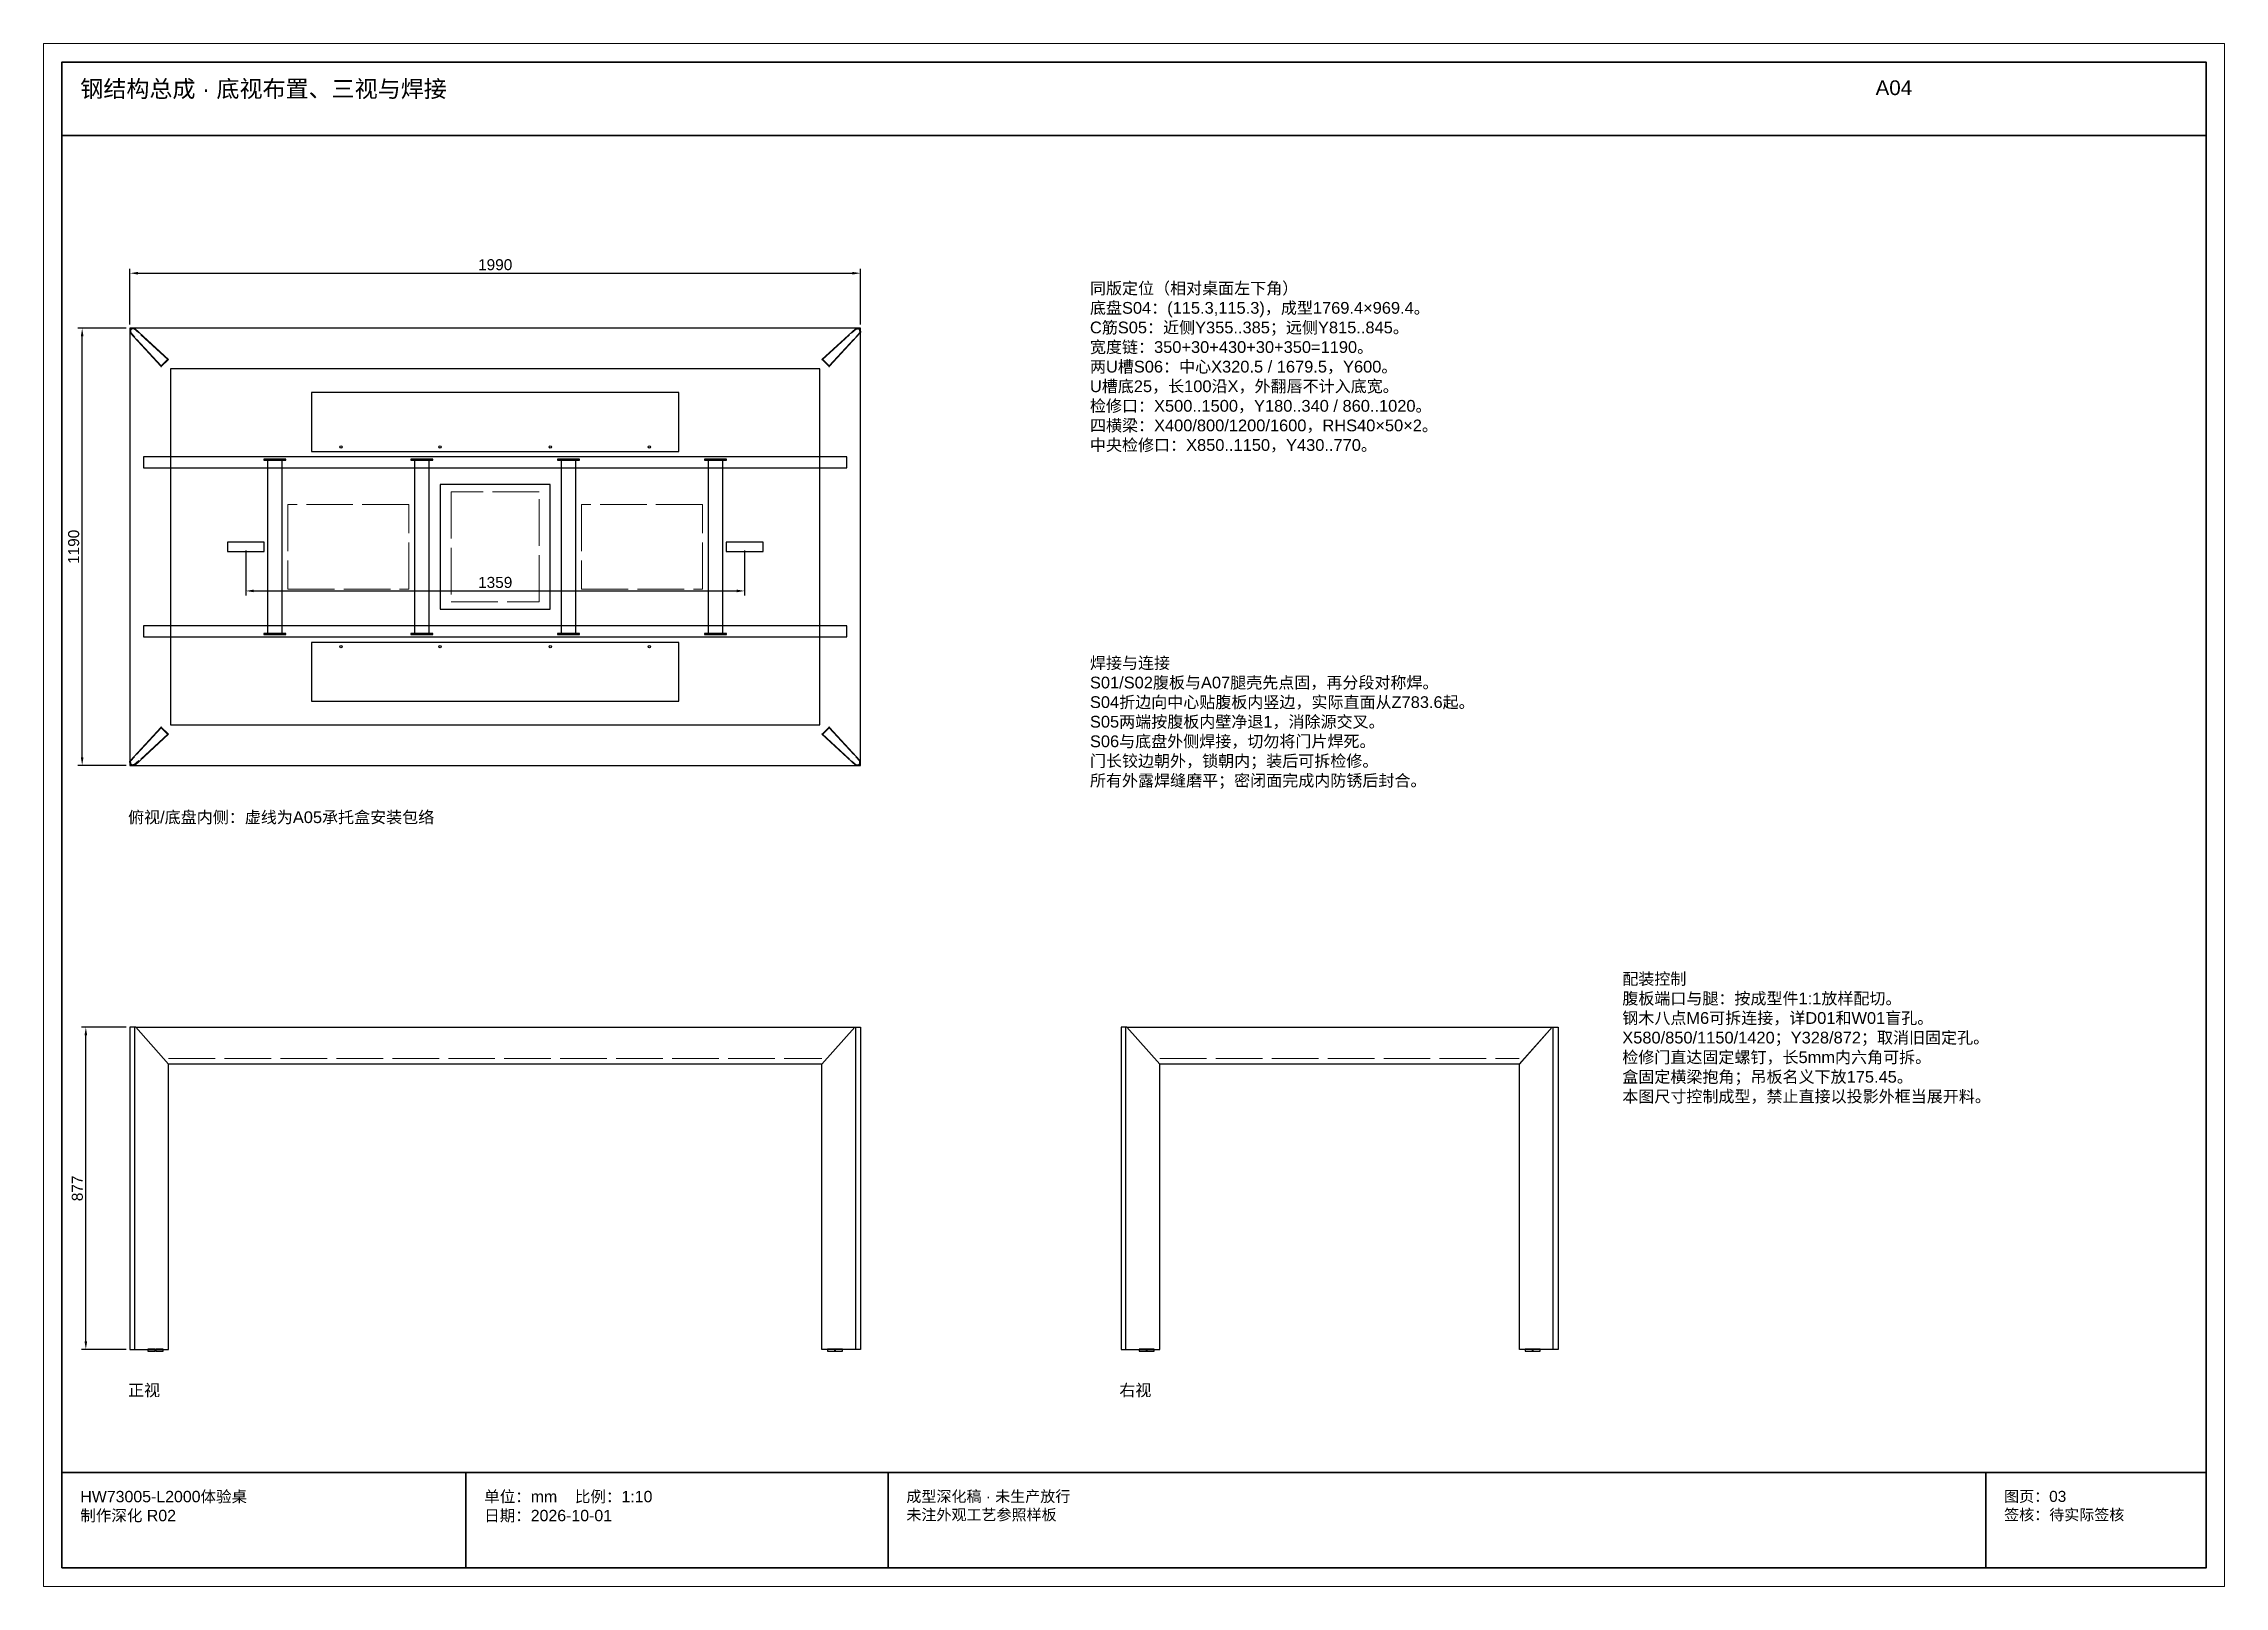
# Paper-space layout 'A04' of a CAD drawing. Header units: millimetres. Extents: x 0 to 594, y 0 to 420.
# The model-space entities are those that its viewports show. They can reach past a viewport. Long polylines and large blocks are cut down to what shows.
import ezdxf

# ---------------------------------------------------------------- set-up
doc = ezdxf.new("R2010")
doc.units = ezdxf.units.MM
doc.linetypes.add('DASHED', pattern=[1.524, 1.27, -0.254])
for name, color, linetype, lineweight in [('DIM', 7, 'Continuous', 13), ('FRAME', 7, 'Continuous', 35), ('HIDDEN', 8, 'DASHED', 13), ('NOTE', 7, 'Continuous', 18), ('OUTLINE', 7, 'Continuous', 25)]:
    doc.layers.add(name, color=color, linetype=linetype, lineweight=lineweight)
doc.styles.add('CN', font='Arial Unicode.ttf')
doc.dimstyles.new('D10', dxfattribs={"dimtxt": 30, "dimasz": 22, "dimexe": 12, "dimexo": 10, "dimgap": 8, "dimtad": 1, "dimdsep": 46, "dimtxsty": 'CN', "dimcen": 2.5, "dimclrd": 7, "dimclre": 7, "dimclrt": 7, "dimazin": 3, "dimtfac": 1, "dimtmove": 0, "dimatfit": 3})

msp = doc.modelspace()

# ---------------------------------------------------------------- linework, layer by layer
at = {"layer": 'FRAME'}
for p, q in [((24050, 3950), (29890, 3950)), ((24050, 310), (29890, 310)), ((25150, 50), (25150, 310)), ((26300, 50), (26300, 310)), ((29290, 50), (29290, 310))]:
    msp.add_line(p, q, dxfattribs=at)
msp.add_lwpolyline([(24050, 50), (29890, 50), (29890, 4150), (24050, 4150)], close=True, dxfattribs=at)
at = {"layer": 'HIDDEN'}
for p, q in [((24340.47, 1437), (26119.53, 1437)), ((27040.47, 1437), (28019.53, 1437))]:
    msp.add_line(p, q, dxfattribs=at)
for points in [[(25110, 2680), (25350, 2680), (25350, 2980), (25110, 2980)], [(24665, 2715), (24995, 2715), (24995, 2945), (24665, 2945)], [(25465, 2715), (25795, 2715), (25795, 2945), (25465, 2945)]]:
    msp.add_lwpolyline(points, close=True, dxfattribs=at)
at = {"layer": 'OUTLINE'}
for p, q in [((24235.074, 3417.236), (24236.574, 3417.236)), ((24235.074, 3417.236), (24235.074, 3413.36)), ((24236.574, 3413.36), (24235.074, 3413.36)), ((24235.497, 3412.276), (24236.601, 3413.292)), ((24235.497, 3412.276), (24319.02, 3321.588)), ((24236.574, 3417.236), (24236.574, 3413.36)), ((24236.601, 3413.292), (24247.744, 3401.193)), ((24243.074, 3423.736), (24243.074, 3425.236)), ((24246.95, 3425.236), (24243.074, 3425.236)), ((24246.95, 3423.736), (24243.074, 3423.736)), ((24246.95, 3425.236), (24246.95, 3423.736)), ((24247.018, 3423.709), (24248.034, 3424.813)), ((24259.116, 3412.566), (24247.018, 3423.709)), ((24339.948, 3340.161), (24248.034, 3424.813)), ((24252.766, 3395.74), (24320.123, 3322.604)), ((24338.932, 3339.058), (24264.57, 3407.543)), ((26120.052, 3340.161), (26211.966, 3424.813)), ((26121.068, 3339.058), (26195.43, 3407.543)), ((26207.234, 3395.74), (26139.877, 3322.604)), ((26224.503, 3412.276), (26140.98, 3321.588)), ((26200.884, 3412.566), (26212.982, 3423.709)), ((26212.982, 3423.709), (26211.966, 3424.813)), ((26223.399, 3413.292), (26212.256, 3401.193)), ((26213.05, 3425.236), (26213.05, 3423.736)), ((26213.05, 3425.236), (26216.926, 3425.236)), ((26213.05, 3423.736), (26216.926, 3423.736)), ((26216.926, 3423.736), (26216.926, 3425.236)), ((26224.503, 3412.276), (26223.399, 3413.292)), ((26224.926, 3417.236), (26223.426, 3417.236)), ((26223.426, 3417.236), (26223.426, 3413.36)), ((26223.426, 3413.36), (26224.926, 3413.36)), ((26224.926, 3417.236), (26224.926, 3413.36)), ((24320.267, 3322.601), (24337.756, 3340.09)), ((24321.328, 3321.541), (24338.817, 3339.03)), ((24338.817, 3339.03), (24337.756, 3340.09)), ((24338.932, 3339.058), (24339.948, 3340.161)), ((26121.068, 3339.058), (26120.052, 3340.161)), ((26121.183, 3339.03), (26122.244, 3340.09)), ((26138.672, 3321.541), (26121.183, 3339.03)), ((26139.733, 3322.601), (26122.244, 3340.09)), ((24320.123, 3322.604), (24319.02, 3321.588)), ((24321.328, 3321.541), (24320.267, 3322.601)), ((26138.672, 3321.541), (26139.733, 3322.601)), ((26139.877, 3322.604), (26140.98, 3321.588)), ((24235.497, 2247.724), (24319.02, 2338.412)), ((24339.948, 2319.839), (24248.034, 2235.187)), ((24252.766, 2264.26), (24320.123, 2337.396)), ((24338.932, 2320.942), (24264.57, 2252.457)), ((24320.123, 2337.396), (24319.02, 2338.412)), ((24321.328, 2338.459), (24320.267, 2337.399)), ((24320.267, 2337.399), (24337.756, 2319.91)), ((24321.328, 2338.459), (24338.817, 2320.97)), ((24338.817, 2320.97), (24337.756, 2319.91)), ((24338.932, 2320.942), (24339.948, 2319.839)), ((26121.068, 2320.942), (26120.052, 2319.839)), ((26120.052, 2319.839), (26211.966, 2235.187)), ((26121.068, 2320.942), (26195.43, 2252.457)), ((26138.672, 2338.459), (26121.183, 2320.97)), ((26121.183, 2320.97), (26122.244, 2319.91)), ((26139.733, 2337.399), (26122.244, 2319.91)), ((26138.672, 2338.459), (26139.733, 2337.399)), ((26139.877, 2337.396), (26140.98, 2338.412)), ((26207.234, 2264.26), (26139.877, 2337.396)), ((26224.503, 2247.724), (26140.98, 2338.412)), ((24236.601, 2246.708), (24247.744, 2258.807)), ((26223.399, 2246.708), (26212.256, 2258.807)), ((24236.574, 2246.64), (24235.074, 2246.64)), ((24235.074, 2242.764), (24235.074, 2246.64)), ((24235.074, 2242.764), (24236.574, 2242.764)), ((24235.497, 2247.724), (24236.601, 2246.708)), ((24236.574, 2242.764), (24236.574, 2246.64)), ((24243.074, 2236.264), (24243.074, 2234.764)), ((24246.95, 2236.264), (24243.074, 2236.264)), ((24246.95, 2234.764), (24243.074, 2234.764)), ((24246.95, 2234.764), (24246.95, 2236.264)), ((24259.116, 2247.434), (24247.018, 2236.291)), ((24247.018, 2236.291), (24248.034, 2235.187)), ((26200.884, 2247.434), (26212.982, 2236.291)), ((26212.982, 2236.291), (26211.966, 2235.187)), ((26213.05, 2236.264), (26216.926, 2236.264)), ((26213.05, 2234.764), (26213.05, 2236.264)), ((26213.05, 2234.764), (26216.926, 2234.764)), ((26216.926, 2236.264), (26216.926, 2234.764)), ((26224.503, 2247.724), (26223.399, 2246.708)), ((26223.426, 2246.64), (26224.926, 2246.64)), ((26223.426, 2242.764), (26223.426, 2246.64)), ((26224.926, 2242.764), (26223.426, 2242.764)), ((26224.926, 2242.764), (26224.926, 2246.64)), ((24248.03, 645), (24248.03, 1522)), ((26211.97, 645), (26211.97, 1522)), ((26948.03, 645), (26948.03, 1522)), ((28111.97, 645), (28111.97, 1522))]:
    msp.add_line(p, q, dxfattribs=at)
for points in [[(24235, 2235), (26225, 2235), (26225, 3425), (24235, 3425)], [(24345.3, 2345.3), (26114.7, 2345.3), (26114.7, 3314.7), (24345.3, 3314.7)], [(24730, 3090), (25730, 3090), (25730, 3250), (24730, 3250)], [(24272.3, 3045), (26187.7, 3045), (26187.7, 3075), (24272.3, 3075)], [(24600, 3066), (24660, 3066), (24660, 3069), (24600, 3069)], [(24610, 2594), (24650, 2594), (24650, 3066), (24610, 3066)], [(25000, 3066), (25060, 3066), (25060, 3069), (25000, 3069)], [(25010, 2594), (25050, 2594), (25050, 3066), (25010, 3066)], [(25400, 3066), (25460, 3066), (25460, 3069), (25400, 3069)], [(25410, 2594), (25450, 2594), (25450, 3066), (25410, 3066)], [(25800, 3066), (25860, 3066), (25860, 3069), (25800, 3069)], [(25810, 2594), (25850, 2594), (25850, 3066), (25810, 3066)], [(25080, 2660), (25380, 2660), (25380, 3000), (25080, 3000)], [(24500.5, 2817.5), (24600.5, 2817.5), (24600.5, 2842.5), (24500.5, 2842.5)], [(25859.5, 2817.5), (25959.5, 2817.5), (25959.5, 2842.5), (25859.5, 2842.5)], [(24272.3, 2585), (26187.7, 2585), (26187.7, 2615), (24272.3, 2615)], [(24600, 2591), (24660, 2591), (24660, 2594), (24600, 2594)], [(24730, 2410), (25730, 2410), (25730, 2570), (24730, 2570)], [(25000, 2591), (25060, 2591), (25060, 2594), (25000, 2594)], [(25400, 2591), (25460, 2591), (25460, 2594), (25400, 2594)], [(25800, 2591), (25860, 2591), (25860, 2594), (25800, 2594)], [(24235, 645), (24339.95, 645), (24339.95, 1422), (24250.75, 1522), (24235, 1522)], [(24250.75, 1522), (26209.25, 1522), (26119.53, 1422), (24340.47, 1422)], [(26225, 645), (26120.05, 645), (26120.05, 1422), (26209.25, 1522), (26225, 1522)], [(26935, 645), (27039.95, 645), (27039.95, 1422), (26950.75, 1522), (26935, 1522)], [(26950.75, 1522), (28109.25, 1522), (28019.53, 1422), (27040.47, 1422)], [(28125, 645), (28020.05, 645), (28020.05, 1422), (28109.25, 1522), (28125, 1522)], [(24284.01, 640), (24304.01, 640), (24304.01, 646), (24284.01, 646)], [(24305.223, 640), (24325.223, 640), (24325.223, 646), (24305.223, 646)], [(26134.777, 640), (26154.777, 640), (26154.777, 646), (26134.777, 646)], [(26155.99, 640), (26175.99, 640), (26175.99, 646), (26155.99, 646)], [(26983.652, 640), (27003.652, 640), (27003.652, 646), (26983.652, 646)], [(27004.866, 640), (27024.866, 640), (27024.866, 646), (27004.866, 646)], [(28035.134, 640), (28055.134, 640), (28055.134, 646), (28035.134, 646)], [(28056.348, 640), (28076.348, 640), (28076.348, 646), (28056.348, 646)]]:
    msp.add_lwpolyline(points, close=True, dxfattribs=at)
for centre in [(24810, 3102), (25080, 3102), (25380, 3102), (25650, 3102), (24810, 2558), (25080, 2558), (25380, 2558), (25650, 2558)]:
    msp.add_circle(centre, 3.3, dxfattribs=at)
for centre, radius, start, end in [((24243.074, 3417.236), 8, 90, 180), ((24236.674, 3413.36), 1.6, -180, -137.3554228), ((24243.074, 3417.236), 6.5, 90, 180), ((24236.674, 3413.36), 0.1, -180, -137.3554228), ((24246.95, 3423.636), 1.6, 47.3554228, 90), ((24246.95, 3423.636), 0.1, 47.3554228, 90), ((26213.05, 3423.636), 1.6, 90, 132.6445772), ((26213.05, 3423.636), 0.1, 90, 132.6445772), ((26216.926, 3417.236), 8, 0, 90), ((26216.926, 3417.236), 6.5, 0, 90), ((26223.326, 3413.36), 0.1, -42.6445772, 0), ((26223.326, 3413.36), 1.6, -42.6445772, 0), ((24320.196, 3322.672), 1.6, -137.3554228, -45), ((24320.196, 3322.672), 0.1, -137.3554228, -45), ((26139.804, 3322.672), 1.6, -135, -42.6445772), ((26139.804, 3322.672), 0.1, -135, -42.6445772), ((24320.196, 2337.328), 1.6, 45, 137.3554228), ((24320.196, 2337.328), 0.1, 45, 137.3554228), ((26139.804, 2337.328), 1.6, 42.6445772, 135), ((26139.804, 2337.328), 0.1, 42.6445772, 135), ((24236.674, 2246.64), 1.6, 137.3554228, 180), ((24243.074, 2242.764), 8, -180, -90), ((24236.674, 2246.64), 0.1, 137.3554228, 180), ((24243.074, 2242.764), 6.5, -180, -90), ((24246.95, 2236.364), 0.1, -90, -47.3554228), ((24246.95, 2236.364), 1.6, -90, -47.3554228), ((26213.05, 2236.364), 1.6, -132.6445772, -90), ((26213.05, 2236.364), 0.1, -132.6445772, -90), ((26216.926, 2242.764), 6.5, -90, 0), ((26216.926, 2242.764), 8, -90, 0), ((26223.326, 2246.64), 0.1, 0, 42.6445772), ((26223.326, 2246.64), 1.6, 0, 42.6445772)]:
    msp.add_arc(centre, radius, start, end, dxfattribs=at)

# ---------------------------------------------------------------- texts
at = {"layer": 'NOTE', "attachment_point": 1, "style": 'CN'}
for s, insert, char_height, width in [('钢结构总成 · 底视布置、三视与焊接', (24100, 4100), 46, 4840), ('A04', (28990, 4100), 40, 900), ('同版定位（相对桌面左下角）\\P底盘S04：(115.3,115.3)，成型1769.4×969.4。\\PC筋S05：近侧Y355..385；远侧Y815..845。\\P宽度链：350+30+430+30+350=1190。\\P两U槽S06：中心X320.5 / 1679.5，Y600。\\PU槽底25，长100沿X，外翻唇不计入底宽。\\P检修口：X500..1500，Y180..340 / 860..1020。\\P四横梁：X400/800/1200/1600，RHS40×50×2。\\P中央检修口：X850..1150，Y430..770。', (26850, 3550), 32, 2780), ('焊接与连接\\PS01/S02腹板与A07腿壳先点固，再分段对称焊。\\PS04折边向中心贴腹板内竖边，实际直面从Z783.6起。\\PS05两端按腹板内壁净退1，消除源交叉。\\PS06与底盘外侧焊接，切勿将门片焊死。\\P门长铰边朝外，锁朝内；装后可拆检修。\\P所有外露焊缝磨平；密闭面完成内防锈后封合。', (26850, 2530), 32, 2780), ('俯视/底盘内侧：虚线为A05承托盒安装包络', (24230, 2110), 32, 2300), ('配装控制\\P腹板端口与腿：按成型件1:1放样配切。\\P钢木八点M6可拆连接，详D01和W01盲孔。\\PX580/850/1150/1420；Y328/872；取消旧固定孔。\\P检修门直达固定螺钉，长5mm内六角可拆。\\P盒固定横梁抱角；吊板名义下放175.45。\\P本图尺寸控制成型，禁止直接以投影外框当展开料。', (28300, 1670), 32, 1540), ('正视', (24230, 550), 32, 1000), ('右视', (26930, 550), 32, 1000), ('HW73005-L2000体验桌\\P制作深化 R02', (24100, 260), 31, 1000), ('单位：mm    比例：1:10\\P日期：2026-10-01', (25200, 260), 31, 1050), ('成型深化稿 · 未生产放行\\P未注外观工艺参照样板', (26350, 260), 30, 2890), ('图页：03\\P签核：待实际签核', (29340, 260), 30, 550)]:
    msp.add_mtext(s, dxfattribs=dict(at, insert=insert, char_height=char_height, width=width))

# ---------------------------------------------------------------- dimensions: what is measured, and where the dimension line sits
at = {"layer": 'DIM'}
for base, p1, p2 in [((24235, 3575), (24235, 3425), (26225, 3425)), ((24550.5, 2710), (24550.5, 2830), (25909.5, 2830))]:
    msp.add_linear_dim(base=base, p1=p1, p2=p2, dimstyle='D10', dxfattribs=at).render()
for base, p1, p2 in [((24105, 2235), (24235, 2235), (24235, 3425)), ((24115, 645), (24235, 645), (24235, 1522))]:
    msp.add_linear_dim(base=base, p1=p1, p2=p2, angle=90, dimstyle='D10', dxfattribs=at).render()

psp = doc.layouts.new('A04')

# ---------------------------------------------------------------- viewports
at = {"layer": 'Defpoints'}
psp.add_viewport(center=(297, 210), size=(594, 420), view_center_point=(26970, 2100), view_height=4200, dxfattribs=at)

doc.saveas('drawing.dxf')
